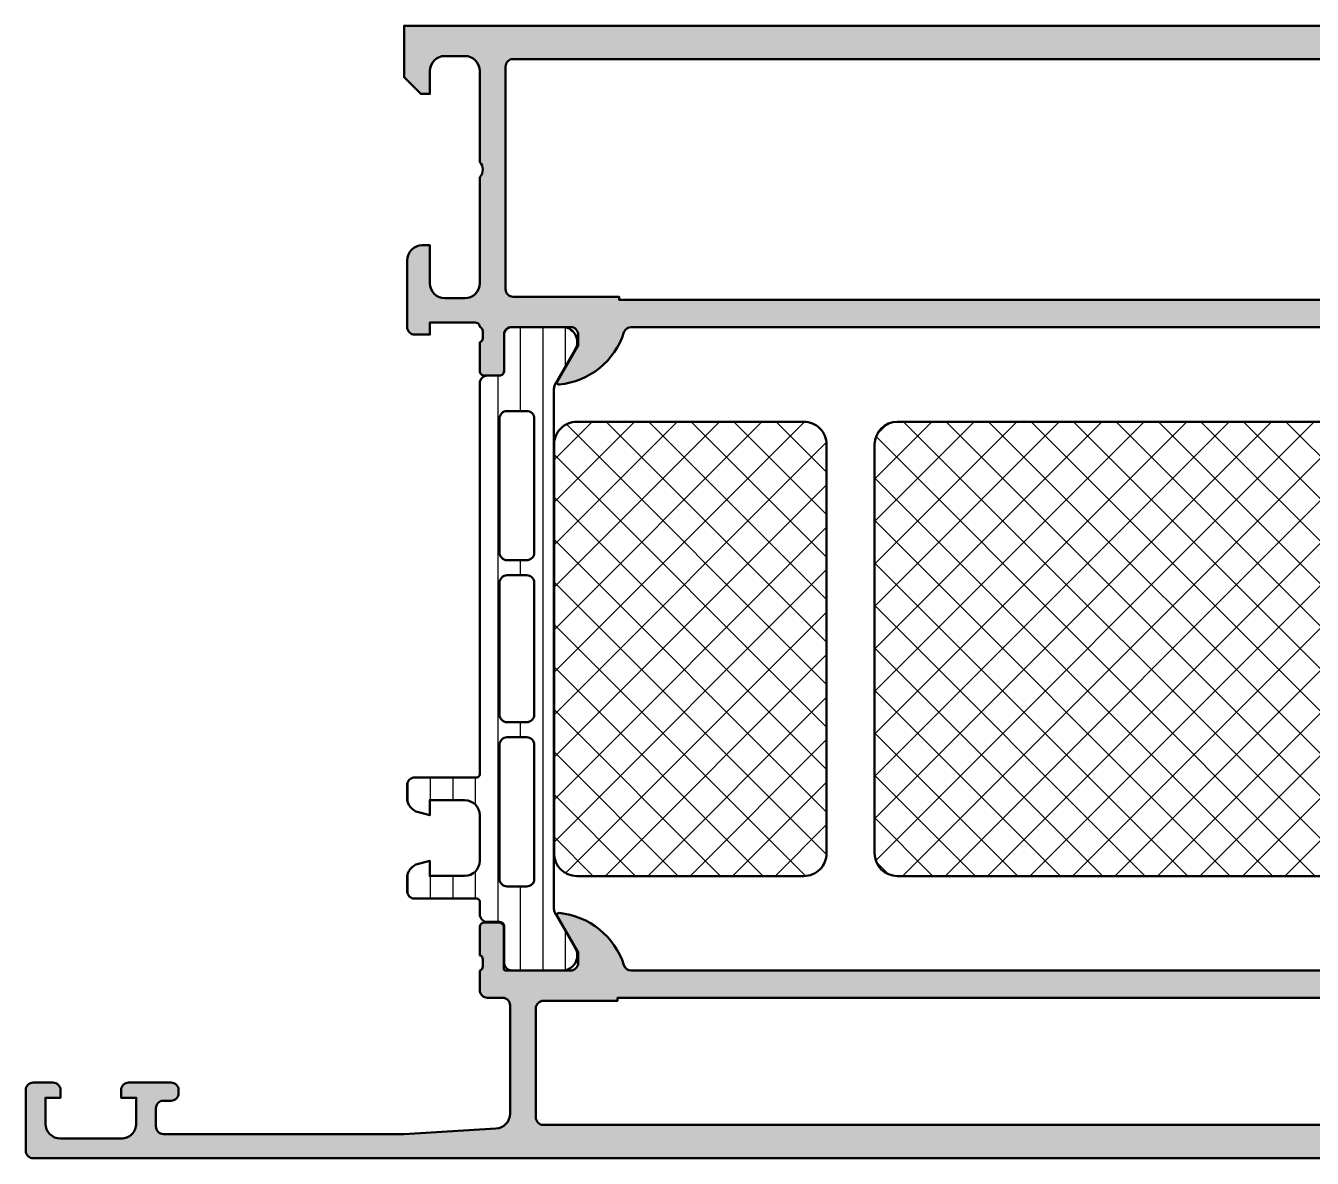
# Model space of a CAD drawing. Extents: x 0 to 170, y 0 to 75.
# Drawn here: x 0 to 85, y 0 to 74.8 of the extents above; entities that cross this region are included whole.
import ezdxf

# ---------------------------------------------------------------- set-up
doc = ezdxf.new("R2010")
doc.units = 0
for name, color, linetype, lineweight in [('0S-Alu contour', 7, 'Continuous', 50), ('0S-Alu hatch', 252, 'Continuous', 25), ('0S-Plastic contour', 254, 'Continuous', 50), ('0S-Plastic hatch', 253, 'Continuous', 25), ('0S-PT contour', 91, 'Continuous', 50), ('0S-PT hatch', 103, 'Continuous', 25)]:
    doc.layers.add(name, color=color, linetype=linetype, lineweight=lineweight)
pattern_1 = [(135, (0, 0), (-1.403165018917055, -1.403165018917055), []), (225, (0, 0), (1.403165018917055, -1.403165018917055), [])]

# ---------------------------------------------------------------- blocks, each defined once
blk = doc.blocks.new('357210__1C7333CF_AC91_47C9_84E4_1D27BE29D50A_')
at = {"layer": '0S-Alu hatch'}
h = blk.add_hatch(color=256, dxfattribs=at)
edge = h.paths.add_edge_path()
edge.add_line((144.9999999999999, 74.80001432053552), (25, 74.800006691141))
edge.add_line((25, 74.800006691141), (25, 71.4000127946566))
edge.add_line((25, 71.4000127946566), (26.0999755859375, 70.300006691141))
edge.add_line((26.0999755859375, 70.300006691141), (26.69998168945312, 70.300006691141))
edge.add_line((26.69998168945312, 70.300006691141), (26.69998168945312, 71.800006691141))
edge.add_ellipse((27.70000151260094, 71.79998686799318), major_axis=(-1.000019823344291, 0), ratio=1, start_angle=270.001135760192, end_angle=359.9988642393876, ccw=False)
edge.add_line((27.69998168945312, 72.80000669114101), (29, 72.800006691141))
edge.add_ellipse((28.99997299848461, 71.79997968962562), major_axis=(-1.000027001879908, 0), ratio=1, start_angle=180.001547031015, end_angle=269.99845296890055, ccw=False)
edge.add_line((29.99999999999999, 71.80000669113952), (30, 65.800006691141))
edge.add_ellipse((29.47487825965851, 65.300006691141), major_axis=(-0.7250881616598547, 0), ratio=1, start_angle=136.4038153765767, end_angle=223.5961846234234, ccw=False)
edge.add_line((30, 64.800006691141), (30, 57.80000669114099))
edge.add_ellipse((28.99997299848461, 57.80003369265638), major_axis=(-1.000027001879915, 0), ratio=1, start_angle=90.00154703109939, end_angle=179.9984529689852, ccw=False)
edge.add_line((29, 56.80000669114099), (27.69998168945312, 56.80000669114099))
edge.add_ellipse((27.70000151260095, 57.80002651428882), major_axis=(-1.000019823344305, 0), ratio=1, start_angle=0.0011357599706229848, end_angle=89.99886423980757, ccw=False)
edge.add_line((26.69998168945312, 57.80000669114487), (26.69998168945312, 60.30000669114099))
edge.add_line((26.69998168945312, 60.30000669114099), (26.19998168945312, 60.30000669114099))
edge.add_arc((26.20000151260095, 59.29998686799316), 1.000019823344305, 90.00113576019287, 179.9988642400294)
edge.add_line((25.19998168945312, 59.30000669113711), (25.19998168945312, 54.89999753586755))
edge.add_arc((25.69999750391119, 54.90001335032562), 0.5000158147081596, 180.0018121461791, 269.9981878539114)
edge.add_line((25.69998168945312, 54.39999753586755), (26.69998168945312, 54.39999753586755))
edge.add_line((26.69998168945312, 54.39999753586755), (26.70016479492187, 55.19972592942224))
edge.add_line((26.70016479492187, 55.19972592942224), (29.69481618328836, 55.19972592942224))
edge.add_ellipse((29.69481618328837, 54.89972592942222), major_axis=(-0.3000000000000256, 0), ratio=1, start_angle=199.6171625852894, end_angle=270.00000000000205, ccw=False)
edge.add_line((29.97740326173252, 55.00044605202152), (30.01459570206887, 54.896096466421))
edge.add_ellipse((29.91911604945444, 54.63187696837241), major_axis=(-0.2809418217574907, 0), ratio=1, start_angle=178.9669456977312, end_angle=250.1319230473528, ccw=False)
edge.add_line((30.20001220703124, 54.62681180588709), (30.20001220703125, 54.17322904221521))
edge.add_ellipse((29.92106110355156, 54.16761291852301), major_axis=(-0.2790076324724142, 0), ratio=1, start_angle=106.43499743846499, end_angle=181.1533803407863, ccw=False)
edge.add_line((30, 53.90000516526208), (30, 52.00002347580891))
edge.add_arc((30.29999999999998, 52.00002347580895), 0.2999999999999794, 180, 270.0000000000054)
edge.add_line((30.30000000000001, 51.70002347580896), (31.29997558593748, 51.70002347580896))
edge.add_arc((31.29997558593751, 52.00002347580895), 0.2999999999999865, 269.9999999999945, 360)
edge.add_line((31.5999755859375, 52.00002347580895), (31.5999755859375, 54.40000516526208))
edge.add_ellipse((32.09996704027811, 54.39999308144558), major_axis=(-0.4999914544866268, 0), ratio=1, start_angle=269.99902072282975, end_angle=359.9986152728429, ccw=False)
edge.add_line((32.0999755859375, 54.89998453585918), (35.99999237060547, 54.89998453585918))
edge.add_ellipse((36.00000844541098, 54.40000061085177), major_axis=(-0.4999839252658138, 0), ratio=1, start_angle=179.9990321746067, end_angle=270.00184209624774, ccw=False)
edge.add_line((36.49999237060547, 54.39999216525346), (36.49999237060558, 53.69998758761664))
edge.add_line((36.49999237060558, 53.69998758761664), (35.11174774169906, 51.29546946017551))
edge.add_arc((35.23559690514064, 51.23756220938466), 0.1367181954947231, 154.9409625368252, 275.586796198815)
edge.add_arc((34.76213917038901, 56.07774275182684), 4.999999999999987, 275.5867961988125, 342.2389692797491)
edge.add_ellipse((39.9990753006033, 54.40027467546433), major_axis=(-0.4990362045688761, 0), ratio=1, start_angle=269.9975239673697, end_angle=342.2389692797494, ccw=False)
edge.add_line((39.99909686641384, 54.89931087956723), (129.9999554820489, 54.90000516491867))
edge.add_ellipse((129.9999770910328, 54.39996992059016), major_axis=(-0.5000352447954163, 0), ratio=1, start_angle=197.7610307202488, end_angle=270.0024760326236, ccw=False)
edge.add_arc((135.2378646443081, 56.07774275182701), 5.000000000000147, 197.7610307202515, 264.413203801188)
edge.add_arc((134.7644069095565, 51.23756220938466), 0.1367181954947262, 264.4132038011847, 385.0590374631774)
edge.add_line((134.8882560729981, 51.29546946017552), (133.5000114440916, 53.69998758761664))
edge.add_line((133.5000114440916, 53.69998758761664), (133.5000114440917, 54.39999216525359))
edge.add_ellipse((133.9999953692862, 54.40000061085178), major_axis=(-0.4999839252658011, 0), ratio=1, start_angle=-90.00184209624939, end_angle=0.0009678253933884662, ccw=False)
edge.add_line((134.0000114440917, 54.89998453585917), (137.9000526728599, 54.89998453585918))
edge.add_ellipse((137.9000260014298, 54.39998612322661), major_axis=(-0.4999984133439388, 0), ratio=1, start_angle=180.003056330547, end_angle=269.9969436695523, ccw=False)
edge.add_line((138.4000244140624, 54.40001279465748), (138.4000244140624, 52.00003110520345))
edge.add_arc((138.7000244140624, 52.00003110520349), 0.2999999999999971, 180, 270.0000000000054)
edge.add_line((138.7000244140625, 51.70003110520348), (139.6999999999999, 51.70003110520349))
edge.add_arc((139.6999999999999, 52.00003110520349), 0.29999999999999, 269.9999999999891, 360)
edge.add_line((139.9999999999999, 52.00003110520349), (139.9999999999999, 53.90001279465664))
edge.add_ellipse((140.0789388964484, 54.16762054791758), major_axis=(-0.2790076324724315, 0), ratio=1, start_angle=-1.1533803407787104, end_angle=73.5650025615277, ccw=False)
edge.add_line((139.7999877929687, 54.17323667160975), (139.7999877929687, 54.6268194352816))
edge.add_ellipse((140.1296682150863, 54.59829223151108), major_axis=(-0.3309123480358894, 0), ratio=1, start_angle=295.84752744714314, end_angle=355.05452210428075, ccw=False)
edge.add_line((139.9853977864102, 54.8960992587825), (140.0225883679144, 55.00044904398034))
edge.add_ellipse((140.3051770991976, 54.89973355881684), major_axis=(-0.299999999999917, 0), ratio=1, start_angle=270.00000000001086, end_angle=340.3837776725648, ccw=False)
edge.add_line((140.3051770991976, 55.19973355881676), (143.299835205078, 55.19973355881678))
edge.add_line((143.299835205078, 55.19973355881678), (143.3000183105468, 54.40000516526209))
edge.add_line((143.3000183105468, 54.40000516526209), (144.3000183105468, 54.40000516526208))
edge.add_arc((144.3000024960887, 54.90002097972016), 0.5000158147081736, 270.0018121460882, 359.9981878538209)
edge.add_line((144.8000183105468, 54.9000051652613), (144.8000183105468, 59.30001432053552))
edge.add_arc((143.7999984873989, 59.29999449738768), 1.000019823344326, 0.0011357606123724, 89.99886423980591)
edge.add_line((143.8000183105468, 60.30001432053553), (143.3000183105468, 60.30001432053552))
edge.add_line((143.3000183105468, 60.30001432053552), (143.3000183105468, 57.80001432053554))
edge.add_ellipse((142.2999984873989, 57.80003414368339), major_axis=(-1.000019823344326, 0), ratio=1, start_angle=90.00113576019248, end_angle=179.9988642393878, ccw=False)
edge.add_line((142.3000183105468, 56.80001432053554), (140.9999999999999, 56.80001432053552))
edge.add_ellipse((141.0000270015153, 57.80004132205093), major_axis=(-1.000027001879936, 0), ratio=1, start_angle=0.0015470310149794386, end_angle=89.9984529688993, ccw=False)
edge.add_line((139.9999999999999, 57.80001432053702), (139.9999999999999, 64.80001432053552))
edge.add_ellipse((140.5251217403414, 65.30001432053552), major_axis=(-0.7250881616598392, 0), ratio=1, start_angle=-43.59618462342439, end_angle=43.596184623424506, ccw=False)
edge.add_line((139.9999999999999, 65.80001432053552), (139.9999999999999, 71.80001432053552))
edge.add_ellipse((141.0000270015153, 71.79998731902016), major_axis=(-1.00002700187988, 0), ratio=1, start_angle=270.0015470310974, end_angle=359.998452968985, ccw=False)
edge.add_line((140.9999999999999, 72.80001432053551), (142.3000183105468, 72.80001432053552))
edge.add_ellipse((142.2999984873989, 71.79999449738769), major_axis=(-1.000019823344312, 0), ratio=1, start_angle=180.0011357599706, end_angle=269.9988642398075, ccw=False)
edge.add_line((143.3000183105468, 71.8000143205316), (143.3000183105468, 70.30001432053552))
edge.add_line((143.3000183105468, 70.30001432053552), (143.9000244140624, 70.30001432053552))
edge.add_line((143.9000244140624, 70.30001432053552), (144.9999999999999, 71.40002042405116))
edge.add_line((144.9999999999999, 71.40002042405116), (144.9999999999999, 74.80001432053552))
edge = h.paths.add_edge_path()
edge.add_line((31.69998550415039, 57.39999753586676), (31.69998550415039, 72.10000974289935))
edge.add_ellipse((32.20000898742268, 72.09998625962652), major_axis=(-0.5000234838237294, 0), ratio=1, start_angle=270.00269085840006, end_angle=359.9973091415379, ccw=False)
edge.add_line((32.19998550415039, 72.6000097428988), (137.8000183105468, 72.60001737229334))
edge.add_ellipse((137.7999948272745, 72.09999388902105), major_axis=(-0.500023483823725, 0), ratio=1, start_angle=180.0026908584621, end_angle=269.9973091415999, ccw=False)
edge.add_line((138.3000183105468, 72.10001737229388), (138.3000183105468, 57.40000516526129))
edge.add_ellipse((137.8000024960887, 57.40002097972015), major_axis=(-0.5000158147081559, 0), ratio=1, start_angle=90.00181214608818, end_angle=179.9981878538209, ccw=False)
edge.add_line((137.8000183105468, 56.90000516526208), (130.8000183105468, 56.90000516526208))
edge.add_line((130.8000183105468, 56.90000516526208), (130.8000183105468, 56.70000821701989))
edge.add_line((130.8000183105468, 56.70000821701989), (39.19998550415039, 56.70000058762536))
edge.add_line((39.19998550415039, 56.70000058762536), (39.19998550415039, 56.89999753586755))
edge.add_line((39.19998550415039, 56.89999753586755), (32.19998550415039, 56.89999753586755))
edge.add_ellipse((32.20000131860846, 57.40001335032562), major_axis=(-0.5000158147081559, 0), ratio=1, start_angle=0.00181214617907699, end_angle=89.99818785391182, ccw=False)
at = {"layer": '0S-Alu contour', "color": 7}
for points in [[(144.9999999999999, 74.80001432053552), (25, 74.800006691141), (25, 71.4000127946566), (26.0999755859375, 70.300006691141), (26.69998168945312, 70.300006691141), (26.69998168945312, 71.800006691141)], [(143.3000183105468, 71.8000143205316), (143.3000183105468, 70.30001432053552), (143.9000244140624, 70.30001432053552), (144.9999999999999, 71.40002042405116), (144.9999999999999, 74.80001432053552)], [(27.69998168945312, 72.80000669114101), (29, 72.800006691141)], [(32.19998550415039, 72.6000097428988), (137.8000183105468, 72.60001737229334)], [(140.9999999999999, 72.80001432053551), (142.3000183105468, 72.80001432053552)], [(29.99999999999999, 71.80000669113952), (30, 65.800006691141)], [(31.69998550415039, 57.39999753586676), (31.69998550415039, 72.10000974289935)], [(138.3000183105468, 72.10001737229388), (138.3000183105468, 57.40000516526129)], [(139.9999999999999, 65.80001432053552), (139.9999999999999, 71.80001432053552)], [(30, 64.800006691141), (30, 57.80000669114099)], [(139.9999999999999, 57.80001432053702), (139.9999999999999, 64.80001432053552)], [(26.69998168945312, 57.80000669114487), (26.69998168945312, 60.30000669114099), (26.19998168945312, 60.30000669114099)], [(143.8000183105468, 60.30001432053553), (143.3000183105468, 60.30001432053552), (143.3000183105468, 57.80001432053554)], [(25.19998168945312, 59.30000669113711), (25.19998168945312, 54.89999753586755)], [(144.8000183105468, 54.9000051652613), (144.8000183105468, 59.30001432053552)], [(29, 56.80000669114099), (27.69998168945312, 56.80000669114099)], [(137.8000183105468, 56.90000516526208), (130.8000183105468, 56.90000516526208), (130.8000183105468, 56.70000821701989), (39.19998550415039, 56.70000058762536), (39.19998550415039, 56.89999753586755), (32.19998550415039, 56.89999753586755)], [(142.3000183105468, 56.80001432053554), (140.9999999999999, 56.80001432053552)], [(25.69998168945312, 54.39999753586755), (26.69998168945312, 54.39999753586755), (26.70016479492187, 55.19972592942224), (29.69481618328836, 55.19972592942224)], [(29.97740326173252, 55.00044605202152), (30.01459570206887, 54.896096466421)], [(30.20001220703124, 54.62681180588709), (30.20001220703125, 54.17322904221521)], [(32.0999755859375, 54.89998453585918), (35.99999237060547, 54.89998453585918)], [(39.99909686641384, 54.89931087956723), (129.9999554820489, 54.90000516491867)], [(134.0000114440917, 54.89998453585917), (137.9000526728599, 54.89998453585918)], [(139.7999877929687, 54.17323667160975), (139.7999877929687, 54.6268194352816)], [(139.9853977864102, 54.8960992587825), (140.0225883679144, 55.00044904398034)], [(140.3051770991976, 55.19973355881676), (143.299835205078, 55.19973355881678), (143.3000183105468, 54.40000516526209), (144.3000183105468, 54.40000516526208)], [(30, 53.90000516526208), (30, 52.00002347580891)], [(31.5999755859375, 52.00002347580895), (31.5999755859375, 54.40000516526208)], [(36.49999237060547, 54.39999216525346), (36.49999237060558, 53.69998758761664), (35.11174774169906, 51.29546946017551)], [(134.8882560729981, 51.29546946017552), (133.5000114440916, 53.69998758761664), (133.5000114440917, 54.39999216525359)], [(138.4000244140624, 54.40001279465748), (138.4000244140624, 52.00003110520345)], [(139.9999999999999, 52.00003110520349), (139.9999999999999, 53.90001279465664)], [(30.30000000000001, 51.70002347580896), (31.29997558593748, 51.70002347580896)], [(138.7000244140625, 51.70003110520348), (139.6999999999999, 51.70003110520349)]]:
    blk.add_lwpolyline(points, dxfattribs=at)
at = {"layer": '0S-Alu contour', "color": 7, "extrusion": (0, 0, -1)}
for centre, radius, start, end in [((-27.70000151260094, 71.79998686799318), 1.000019823344291, 0.0011357606123724, 89.99886423980794), ((-28.99997299848461, 71.79997968962562), 1.000027001879908, 90.00154703109945, 179.998452968985), ((-32.20000898742268, 72.09998625962652), 0.5000234838237294, 0.002690858462049, 89.99730914159993), ((-137.7999948272745, 72.09999388902105), 0.500023483823725, 90.00269085840009, 179.9973091415379), ((-141.0000270015153, 71.79998731902016), 1.00002700187988, 0.0015470310149659, 89.99845296890263), ((-142.2999984873989, 71.79999449738769), 1.000019823344312, 90.00113576019247, 179.9988642400294), ((-29.47487825965851, 65.300006691141), 0.7250881616598548, 136.4038153765766, 223.5961846234233), ((-140.5251217403414, 65.30001432053552), 0.7250881616598392, 316.4038153765755, 43.59618462342448), ((-27.70000151260095, 57.80002651428882), 1.000019823344305, 270.0011357601924, 359.9988642400294), ((-28.99997299848461, 57.80003369265638), 1.000027001879915, 180.0015470310149, 269.9984529689006), ((-32.20000131860846, 57.40001335032562), 0.5000158147081559, 270.0018121460882, 359.9981878538209), ((-137.8000024960887, 57.40002097972015), 0.5000158147081559, 180.0018121461791, 269.9981878539118), ((-141.0000270015153, 57.80004132205093), 1.000027001879936, 270.0015470311007, 359.998452968985), ((-142.2999984873989, 57.80003414368339), 1.000019823344326, 180.0011357606123, 269.9988642398075), ((-29.69481618328837, 54.89972592942222), 0.3000000000000256, 89.99999999999797, 160.3828374147106), ((-29.91911604945444, 54.63187696837241), 0.2809418217574907, 109.8680769526472, 181.0330543022689), ((-32.09996704027811, 54.39999308144558), 0.4999914544866268, 0.0013847271570587, 90.00097927717022), ((-36.00000844541098, 54.40000061085177), 0.4999839252658138, 89.99815790375224, 180.0009678253933), ((-39.9990753006033, 54.40027467546433), 0.4990362045688761, 17.76103072025057, 90.00247603263028), ((-129.9999770910328, 54.39996992059016), 0.5000352447954163, 89.99752396737644, 162.2389692797512), ((-133.9999953692862, 54.40000061085178), 0.4999839252658011, 359.9990321746066, 90.00184209624938), ((-137.9000260014298, 54.39998612322661), 0.4999984133439389, 90.0030563304477, 179.996943669453), ((-140.1296682150863, 54.59829223151108), 0.3309123480358894, 4.945477895719269, 64.15247255285688), ((-140.3051770991976, 54.89973355881684), 0.299999999999917, 19.61622232743521, 89.99999999998914), ((-29.92106110355156, 54.16761291852301), 0.2790076324724142, 178.8466196592137, 253.565002561535), ((-140.0789388964484, 54.16762054791758), 0.2790076324724315, 286.4349974384723, 1.153380340778698)]:
    blk.add_arc(centre, radius, start, end, dxfattribs=at)
at = {"layer": '0S-Alu contour', "color": 7}
for centre, radius, start, end in [((26.20000151260095, 59.29998686799316), 1.000019823344305, 90.00113576019287, 179.9988642400294), ((143.7999984873989, 59.29999449738768), 1.000019823344326, 0.0011357606123724, 89.99886423980591), ((25.69999750391119, 54.90001335032562), 0.5000158147081596, 180.0018121461791, 269.9981878539114), ((34.76213917038901, 56.07774275182684), 4.999999999999987, 275.5867961988125, 342.2389692797491), ((135.2378646443081, 56.07774275182701), 5.000000000000147, 197.7610307202515, 264.413203801188), ((144.3000024960887, 54.90002097972016), 0.5000158147081736, 270.0018121460882, 359.9981878538209), ((30.29999999999998, 52.00002347580895), 0.2999999999999794, 180, 270.0000000000054), ((31.29997558593751, 52.00002347580895), 0.2999999999999865, 269.9999999999945, 0), ((138.7000244140624, 52.00003110520349), 0.2999999999999971, 180, 270.0000000000054), ((139.6999999999999, 52.00003110520349), 0.29999999999999, 269.9999999999891, 0), ((35.23559690514064, 51.23756220938466), 0.1367181954947231, 154.9409625368252, 275.586796198815), ((134.7644069095565, 51.23756220938466), 0.1367181954947262, 264.4132038011847, 25.05903746317746)]:
    blk.add_arc(centre, radius, start, end, dxfattribs=at)
blk = doc.blocks.new('357220__91D1FDAA_0B9F_4E9A_BE07_3F1057CF7C45_')
at = {"layer": '0S-Alu hatch'}
h = blk.add_hatch(color=256, dxfattribs=at)
edge = h.paths.add_edge_path()
edge.add_arc((30.50000000000001, 11.10000211350433), 0.4999999999999965, 180, 269.9999999999988)
edge.add_line((30.49999999999999, 10.60000211350433), (31.5, 10.60000211350433))
edge.add_ellipse((31.5, 10.10000211350433), major_axis=(-0.4999999999999965, 0), ratio=1, start_angle=180, end_angle=269.9999999999996, ccw=False)
edge.add_line((32, 10.10000211350433), (31.99999999999999, 2.954663838224236))
edge.add_ellipse((31.00000000000001, 2.954663838224257), major_axis=(-0.9999999999999822, 0), ratio=1, start_angle=93.36638469065417, end_angle=180, ccw=False)
edge.add_line((31.05872069826449, 1.956389387186218), (25.00000000000001, 1.600002113504388))
edge.add_line((25.00000000000001, 1.600002113504388), (9.100006103515623, 1.600002113504388))
edge.add_ellipse((9.100002464158989, 2.099998474147748), major_axis=(-0.4999963606566055, 0), ratio=1, start_angle=-0.000417042864683026, end_angle=90.0004170425861, ccw=False)
edge.add_line((8.600006103515629, 2.100002113506813), (8.600006103515627, 3.300006691141048))
edge.add_ellipse((9.100008844383295, 3.300003950273495), major_axis=(-0.5000027408751803, 0), ratio=1, start_angle=270.00031407857784, end_angle=359.99968592151924, ccw=False)
edge.add_line((9.100006103515623, 3.800006691141163), (9.600006103515621, 3.800006691141162))
edge.add_arc((9.600024088759147, 4.299988705897639), 0.4999820150799577, 269.9979389687695, 360.0020610313332)
edge.add_line((10.10000610351562, 4.300006691142061), (10.10000610351562, 4.500003639383235))
edge.add_arc((9.600014835948452, 4.500012371816063), 0.4999912676434319, 359.9989993193744, 450.0010006805675)
edge.add_line((9.600006103515632, 5.000003639383238), (6.80000305175781, 5.000003639383236))
edge.add_arc((6.800017907888049, 4.499988783253), 0.5000148563509343, 90.00170233654443, 179.9982976635549)
edge.add_line((6.300003051757813, 4.500003639382372), (6.300003051757812, 4.000003639383237))
edge.add_line((6.300003051757812, 4.000003639383237), (7.300003051757812, 4.000003639383237))
edge.add_line((7.300003051757812, 4.000003639383237), (7.30000305175781, 2.300006691141049))
edge.add_ellipse((6.300016811640129, 2.299992931352331), major_axis=(-0.9999862402123483, 0), ratio=1, start_angle=90.00008588221198, end_angle=180.0007883886573, ccw=False)
edge.add_line((6.300018310546873, 1.300006691141106), (2.300003051757812, 1.300006691141106))
edge.add_ellipse((2.300009098329597, 2.300012737712891), major_axis=(-1.000006046590065, 0), ratio=1, start_angle=0.0003464417364966721, end_angle=89.9996535590509, ccw=False)
edge.add_line((1.300003051757812, 2.300006691127361), (1.300003051757812, 4.000003639383237))
edge.add_line((1.300003051757812, 4.000003639383237), (2.300003051757812, 4.000003639383237))
edge.add_line((2.300003051757812, 4.000003639383237), (2.300003051757812, 4.500003639383237))
edge.add_arc((1.800011784190628, 4.500012371816053), 0.4999912676434412, 359.9989993193744, 450.0010006805672)
edge.add_line((1.800003051757811, 5.000003639383237), (0.5000000000000009, 5.000003639383237))
edge.add_arc((0.4999963606433608, 4.500007278739877), 0.499996360656605, 89.99958295741322, 180.0004170428646)
edge.add_line((8e-16, 4.500003639380812), (0, 0.5000036393832943))
edge.add_arc((0.4999963606433596, 0.5000000000266539), 0.4999963606566047, 179.9995829571354, 270.0004170425868)
edge.add_line((0.5, 3.6393832943e-06), (169.4999610351561, 1.12687778255e-05))
edge.add_arc((169.4999646745129, 0.500007629421148), 0.4999963606565675, 269.9995829574008, 360.0004170428646)
edge.add_line((169.9999610351562, 0.5000112687802126), (169.9999610351562, 4.500011268777788))
edge.add_arc((169.4999646745129, 4.500014908134468), 0.4999963606565535, 359.9995829571354, 450.0004170425926)
edge.add_line((169.4999610351562, 5.000011268777776), (168.1999427246094, 5.000011268777768))
edge.add_arc((168.199949251815, 4.50002000032747), 0.4999912684929032, 90.00074797573578, 180.0010005793681)
edge.add_line((167.6999579833984, 4.500011268777751), (167.6999579833984, 4.000011268777768))
edge.add_line((167.6999579833984, 4.000011268777768), (168.6999579833984, 4.000011268777769))
edge.add_line((168.6999579833984, 4.000011268777769), (168.6999579833984, 2.300014320535525))
edge.add_ellipse((167.6999519368265, 2.300020367107494), major_axis=(-1.000006046590135, 0), ratio=1, start_angle=90.00034644094978, end_angle=179.9996535603676, ccw=False)
edge.add_line((167.6999579833983, 1.30001432053564), (163.6999427246093, 1.300014320535638))
edge.add_ellipse((163.6999442235161, 2.300000560746934), major_axis=(-0.9999862402124199, 0), ratio=1, start_angle=-0.0007883886572130905, end_angle=89.99991411778569, ccw=False)
edge.add_line((162.6999579833984, 2.300014320535457), (162.6999579833983, 4.000011268777768))
edge.add_line((162.6999579833983, 4.000011268777768), (163.6999579833983, 4.000011268777768))
edge.add_line((163.6999579833983, 4.000011268777768), (163.6999579833983, 4.500011268777768))
edge.add_arc((163.1999431272681, 4.499996412647561), 0.5000148563509051, 0.0017023368733013, 89.99829766345927)
edge.add_line((163.1999579833984, 5.000011268777768), (160.3999396728515, 5.000011268777768))
edge.add_arc((160.3999462000572, 4.500020000327443), 0.4999912684929299, 90.00074797574553, 180.0010005793681)
edge.add_line((159.8999549316405, 4.500011268777725), (159.8999549316405, 4.300014320535703))
edge.add_arc((160.399936946397, 4.299996335292245), 0.4999820150800208, 179.9979389688437, 270.0020610312262)
edge.add_line((160.3999549316405, 3.800014320535705), (160.8999549316406, 3.800014320535694))
edge.add_ellipse((160.8999521907729, 3.300011579668111), major_axis=(-0.5000027408750959, 0), ratio=1, start_angle=180.0003140784808, end_angle=269.9996859214254, ccw=False)
edge.add_line((161.3999549316405, 3.300014320534931), (161.3999549316406, 2.100009742898865))
edge.add_ellipse((160.8999585709971, 2.100006103542364), major_axis=(-0.4999963606566956, 0), ratio=1, start_angle=89.99958295740731, end_angle=180.0004170428646, ccw=False)
edge.add_line((160.8999549316405, 1.600009742898913), (145.0000610351562, 1.600009742898919))
edge.add_line((145.0000610351562, 1.600009742898919), (138.941240410428, 1.956396564404204))
edge.add_ellipse((138.9999610351562, 2.9546710197677), major_axis=(-0.9999999999998731, 0), ratio=1, start_angle=0, end_angle=86.63361952995109, ccw=False)
edge.add_line((137.9999610351563, 2.954671019767704), (137.9999610351561, 10.10000974289887))
edge.add_ellipse((138.4999610351561, 10.10000974289884), major_axis=(-0.5, 0), ratio=1, start_angle=269.99999999999676, end_angle=360, ccw=False)
edge.add_line((138.4999610351562, 10.60000974289884), (139.5, 10.60000974289886))
edge.add_arc((139.4999999999999, 11.10000974289885), 0.4999999999999929, 270.0000000000033, 360)
edge.add_line((139.9999999999999, 11.10000974289885), (140, 12.4000036393832))
edge.add_ellipse((140.0788364465431, 12.66752423137641), major_axis=(-0.2788950563275394, 0), ratio=1, start_angle=-1.1645893740957263, end_angle=73.58012358050053, ccw=False)
edge.add_line((139.799999, 12.67319263937477), (139.799999, 13.12678663937472))
edge.add_ellipse((140.0788670956432, 13.13244729885175), major_axis=(-0.2789255417371429, 0), ratio=1, start_angle=-73.57540544464308, end_angle=1.1628700728812191, ccw=False)
edge.add_line((140, 13.39999063937468), (140, 15.28000163938322))
edge.add_arc((139.7, 15.2800016393832), 0.3000000000000114, 0, 90.00000000000543)
edge.add_line((139.7, 15.58000163938321), (138.7200256809572, 15.58000163938323))
edge.add_arc((138.7200256809572, 15.28000163938322), 0.3000000000000114, 90, 180)
edge.add_line((138.4200256809572, 15.28000163938322), (138.4200256809572, 12.52000363938321))
edge.add_ellipse((138.3000256809573, 12.5200036393832), major_axis=(-0.1199999999998908, 0), ratio=1, start_angle=90.00000000001359, end_angle=180, ccw=False)
edge.add_line((138.3000256809573, 12.40000363938331), (134, 12.40000363938329))
edge.add_ellipse((134, 12.90000363938329), major_axis=(-0.5, 0), ratio=1, start_angle=0, end_angle=90, ccw=False)
edge.add_line((133.5, 12.9000036393833), (133.5, 13.60000363938334))
edge.add_line((133.5, 13.60000363938334), (134.8814954576224, 15.99282396241085))
edge.add_arc((134.7618802153517, 16.06188385473499), 0.1381197846482973, 330.0000000000062, 455.6225775507835)
edge.add_arc((135.2382232411738, 11.22339477753649), 4.999999999998982, 95.62257755079445, 162.2515836439311)
edge.add_ellipse((130, 12.90000363938429), major_axis=(-0.5000000000009936, 0), ratio=1, start_angle=89.99999999999352, end_angle=162.2515836439184, ccw=False)
edge.add_line((130, 12.4000036393833), (40, 12.4000036393833))
edge.add_ellipse((39.99999999999995, 12.90000363938338), major_axis=(-0.5000000000000764, 0), ratio=1, start_angle=17.748416356075495, end_angle=90.00000000000648, ccw=False)
edge.add_arc((34.76177675882617, 11.22339477753558), 4.999999999999896, 17.74841635606954, 84.37742244920601)
edge.add_arc((35.2381197846483, 16.06188385473499), 0.1381197846482989, 84.37742244920443, 209.9999999999957)
edge.add_line((35.11850454237763, 15.99282396241085), (36.50000000000001, 13.60000363938329))
edge.add_line((36.50000000000001, 13.60000363938329), (36.5, 12.90000363938329))
edge.add_ellipse((36, 12.9000036393833), major_axis=(-0.5000000000000071, 0), ratio=1, start_angle=90.0000000000008, end_angle=180, ccw=False)
edge.add_line((36, 12.40000363938329), (31.69997431904282, 12.40000363938329))
edge.add_ellipse((31.69997431904281, 12.52000363938331), major_axis=(-0.1200000000000205, 0), ratio=1, start_angle=0, end_angle=90.00000000000341, ccw=False)
edge.add_line((31.57997431904279, 12.52000363938332), (31.57997431904279, 15.28000163938331))
edge.add_arc((31.27997431904279, 15.28000163938331), 0.3000000000000043, 0, 89.99999999999935)
edge.add_line((31.27997431904279, 15.58000163938332), (30.30000000000001, 15.58000163938332))
edge.add_arc((30.30000000000001, 15.28000163938331), 0.300000000000006, 90, 180)
edge.add_line((30, 15.28000163938331), (30, 13.39999063937481))
edge.add_ellipse((29.92113290435682, 13.13244729885186), major_axis=(-0.2789255417371583, 0), ratio=1, start_angle=178.8371299271133, end_angle=253.5754054446441, ccw=False)
edge.add_line((30.200001, 13.1267866393748), (30.20000100000001, 12.6731926393748))
edge.add_ellipse((29.92116355345696, 12.66752423137642), major_axis=(-0.2788950563274308, 0), ratio=1, start_angle=106.41987641949319, end_angle=181.1645893740982, ccw=False)
edge.add_line((30.00000000000001, 12.40000363938331), (30.00000000000001, 11.10000211350433))
edge = h.paths.add_edge_path()
edge.add_line((34.20003128051758, 10.39999753586772), (39.10003280639648, 10.39999753586772))
edge.add_line((39.10003280639648, 10.39999753586772), (39.10003280639648, 10.5999944841098))
edge.add_line((39.10003280639648, 10.5999944841098), (130.9000244140624, 10.60000211350433))
edge.add_line((130.9000244140624, 10.60000211350433), (130.9000244140624, 10.40000516526214))
edge.add_line((130.9000244140624, 10.40000516526214), (135.8000183105468, 10.40000516526226))
edge.add_ellipse((135.8000183105468, 9.900005165262257), major_axis=(-0.5, 0), ratio=1, start_angle=180, end_angle=270, ccw=False)
edge.add_line((136.3000183105468, 9.900005165262257), (136.3000183105468, 2.700008217019956))
edge.add_ellipse((135.8000183105468, 2.700008217019956), major_axis=(-0.5, 0), ratio=1, start_angle=90, end_angle=180, ccw=False)
edge.add_line((135.8000183105468, 2.200008217019956), (34.20003128051758, 2.200000587625424))
edge.add_ellipse((34.20003128051764, 2.700000587625481), major_axis=(-0.500000000000057, 0), ratio=1, start_angle=0, end_angle=89.99999999999352, ccw=False)
edge.add_line((33.70003128051758, 2.700000587625481), (33.70003128051758, 9.899997535867612))
edge.add_ellipse((34.20003128051764, 9.89999753586767), major_axis=(-0.500000000000057, 0), ratio=1, start_angle=270.0000000000065, end_angle=360, ccw=False)
at = {"layer": '0S-Alu contour', "color": 7}
for points in [[(31.27997431904279, 15.58000163938332), (30.30000000000001, 15.58000163938332)], [(35.11850454237763, 15.99282396241085), (36.50000000000001, 13.60000363938329), (36.5, 12.90000363938329)], [(133.5, 12.9000036393833), (133.5, 13.60000363938334), (134.8814954576224, 15.99282396241085)], [(139.7, 15.58000163938321), (138.7200256809572, 15.58000163938323)], [(30, 15.28000163938331), (30, 13.39999063937481)], [(31.57997431904279, 12.52000363938332), (31.57997431904279, 15.28000163938331)], [(138.4200256809572, 15.28000163938322), (138.4200256809572, 12.52000363938321)], [(140, 13.39999063937468), (140, 15.28000163938322)], [(30.200001, 13.1267866393748), (30.20000100000001, 12.6731926393748)], [(139.799999, 12.67319263937477), (139.799999, 13.12678663937472)], [(30.00000000000001, 12.40000363938331), (30.00000000000001, 11.10000211350433)], [(36, 12.40000363938329), (31.69997431904282, 12.40000363938329)], [(130, 12.4000036393833), (40, 12.4000036393833)], [(138.3000256809573, 12.40000363938331), (134, 12.40000363938329)], [(139.9999999999999, 11.10000974289885), (140, 12.4000036393832)], [(30.49999999999999, 10.60000211350433), (31.5, 10.60000211350433)], [(34.20003128051758, 10.39999753586772), (39.10003280639648, 10.39999753586772), (39.10003280639648, 10.5999944841098), (130.9000244140624, 10.60000211350433), (130.9000244140624, 10.40000516526214), (135.8000183105468, 10.40000516526226)], [(138.4999610351562, 10.60000974289884), (139.5, 10.60000974289886)], [(32, 10.10000211350433), (31.99999999999999, 2.954663838224236)], [(33.70003128051758, 2.700000587625481), (33.70003128051758, 9.899997535867612)], [(136.3000183105468, 9.900005165262257), (136.3000183105468, 2.700008217019956)], [(137.9999610351563, 2.954671019767704), (137.9999610351561, 10.10000974289887)], [(8e-16, 4.500003639380812), (0, 0.5000036393832943)], [(1.800003051757811, 5.000003639383237), (0.5000000000000009, 5.000003639383237)], [(1.300003051757812, 2.300006691127361), (1.300003051757812, 4.000003639383237), (2.300003051757812, 4.000003639383237), (2.300003051757812, 4.500003639383237)], [(6.300003051757813, 4.500003639382372), (6.300003051757812, 4.000003639383237), (7.300003051757812, 4.000003639383237), (7.30000305175781, 2.300006691141049)], [(9.600006103515632, 5.000003639383238), (6.80000305175781, 5.000003639383236)], [(10.10000610351562, 4.300006691142061), (10.10000610351562, 4.500003639383235)], [(159.8999549316405, 4.500011268777725), (159.8999549316405, 4.300014320535703)], [(163.1999579833984, 5.000011268777768), (160.3999396728515, 5.000011268777768)], [(162.6999579833984, 2.300014320535457), (162.6999579833983, 4.000011268777768), (163.6999579833983, 4.000011268777768), (163.6999579833983, 4.500011268777768)], [(167.6999579833984, 4.500011268777751), (167.6999579833984, 4.000011268777768), (168.6999579833984, 4.000011268777769), (168.6999579833984, 2.300014320535525)], [(169.4999610351562, 5.000011268777776), (168.1999427246094, 5.000011268777768)], [(169.9999610351562, 0.5000112687802126), (169.9999610351562, 4.500011268777788)], [(9.100006103515623, 3.800006691141163), (9.600006103515621, 3.800006691141162)], [(160.3999549316405, 3.800014320535705), (160.8999549316406, 3.800014320535694)], [(8.600006103515629, 2.100002113506813), (8.600006103515627, 3.300006691141048)], [(161.3999549316405, 3.300014320534931), (161.3999549316406, 2.100009742898865)], [(31.05872069826449, 1.956389387186218), (25.00000000000001, 1.600002113504388), (9.100006103515623, 1.600002113504388)], [(135.8000183105468, 2.200008217019956), (34.20003128051758, 2.200000587625424)], [(160.8999549316405, 1.600009742898913), (145.0000610351562, 1.600009742898919), (138.941240410428, 1.956396564404204)], [(6.300018310546873, 1.300006691141106), (2.300003051757812, 1.300006691141106)], [(167.6999579833983, 1.30001432053564), (163.6999427246093, 1.300014320535638)], [(0.5, 3.6393832943e-06), (169.4999610351561, 1.12687778255e-05)]]:
    blk.add_lwpolyline(points, dxfattribs=at)
for centre, radius, start, end in [((35.2381197846483, 16.06188385473499), 0.1381197846482989, 84.37742244920443, 209.9999999999957), ((34.76177675882617, 11.22339477753558), 4.999999999999896, 17.74841635606954, 84.37742244920601), ((135.2382232411738, 11.22339477753649), 4.999999999998982, 95.62257755079445, 162.2515836439311), ((134.7618802153517, 16.06188385473499), 0.1381197846482973, 330.0000000000062, 95.62257755078355), ((30.30000000000001, 15.28000163938331), 0.300000000000006, 90, 180), ((31.27997431904279, 15.28000163938331), 0.3000000000000043, 0, 89.99999999999935), ((138.7200256809572, 15.28000163938322), 0.3000000000000114, 90, 180), ((139.7, 15.2800016393832), 0.3000000000000114, 0, 90.00000000000543), ((30.50000000000001, 11.10000211350433), 0.4999999999999965, 180, 269.9999999999988), ((139.4999999999999, 11.10000974289885), 0.4999999999999929, 270.0000000000033, 0), ((0.4999963606433608, 4.500007278739877), 0.499996360656605, 89.99958295741322, 180.0004170428646), ((1.800011784190628, 4.500012371816053), 0.4999912676434412, 359.9989993193744, 90.00100068056722), ((6.800017907888049, 4.499988783253), 0.5000148563509343, 90.00170233654443, 179.9982976635549), ((9.600014835948452, 4.500012371816063), 0.4999912676434319, 359.9989993193744, 90.00100068056751), ((9.600024088759147, 4.299988705897639), 0.4999820150799577, 269.9979389687695, 0.0020610313331161), ((160.3999462000572, 4.500020000327443), 0.4999912684929299, 90.00074797574553, 180.0010005793681), ((160.399936946397, 4.299996335292245), 0.4999820150800208, 179.9979389688437, 270.0020610312262), ((163.1999431272681, 4.499996412647561), 0.5000148563509051, 0.0017023368733013, 89.99829766345927), ((168.199949251815, 4.50002000032747), 0.4999912684929032, 90.00074797573578, 180.0010005793681), ((169.4999646745129, 4.500014908134468), 0.4999963606565535, 359.9995829571354, 90.00041704259269), ((0.4999963606433596, 0.5000000000266539), 0.4999963606566047, 179.9995829571354, 270.0004170425868), ((169.4999646745129, 0.500007629421148), 0.4999963606565675, 269.9995829574008, 0.0004170428646345)]:
    blk.add_arc(centre, radius, start, end, dxfattribs=at)
at = {"layer": '0S-Alu contour', "color": 7, "extrusion": (0, 0, -1)}
for centre, radius, start, end in [((-29.92113290435682, 13.13244729885186), 0.2789255417371583, 106.4245945553559, 181.1628700728868), ((-36, 12.9000036393833), 0.5000000000000071, 180, 269.9999999999992), ((-134, 12.90000363938329), 0.5, 270, 0), ((-140.0788670956432, 13.13244729885175), 0.2789255417371429, 358.8371299271188, 73.57540544464312), ((-29.92116355345696, 12.66752423137642), 0.2788950563274308, 178.8354106259018, 253.5801235805068), ((-31.69997431904281, 12.52000363938331), 0.1200000000000205, 269.9999999999966, 0), ((-39.99999999999995, 12.90000363938338), 0.5000000000000764, 269.9999999999935, 342.2515836439245), ((-130, 12.90000363938429), 0.5000000000009936, 197.7484163560817, 270.0000000000065), ((-138.3000256809573, 12.5200036393832), 0.1199999999998909, 180, 269.9999999999864), ((-140.0788364465431, 12.66752423137641), 0.2788950563275394, 286.4198764194995, 1.164589374095672), ((-31.5, 10.10000211350433), 0.4999999999999965, 90.0000000000004, 180), ((-34.20003128051764, 9.89999753586767), 0.500000000000057, 0, 89.99999999999349), ((-135.8000183105468, 9.900005165262257), 0.5, 90, 180), ((-138.4999610351561, 10.10000974289884), 0.5, 0, 90.00000000000325), ((-9.100008844383295, 3.300003950273495), 0.5000027408751803, 0.0003140784807261, 89.99968592142216), ((-160.8999521907729, 3.300011579668111), 0.5000027408750959, 90.0003140785746, 179.9996859215192), ((-31.00000000000001, 2.954663838224257), 0.9999999999999822, 180, 266.6336153093458), ((-34.20003128051764, 2.700000587625481), 0.500000000000057, 270.0000000000065, 0), ((-135.8000183105468, 2.700008217019956), 0.5, 180, 270), ((-138.9999610351562, 2.9546710197677), 0.9999999999998731, 273.3663804700489, 0), ((-2.300009098329597, 2.300012737712891), 1.000006046590065, 270.0003464409491, 359.9996535582635), ((-6.300016811640129, 2.299992931352331), 0.9999862402123483, 179.9992116113427, 269.999914117788), ((-9.100002464158989, 2.099998474147748), 0.4999963606566055, 269.9995829574139, 0.0004170428646345), ((-160.8999585709971, 2.100006103542364), 0.4999963606566956, 179.9995829571354, 270.0004170425927), ((-163.6999442235161, 2.300000560746934), 0.9999862402124199, 270.0000858822143, 0.0007883886572085), ((-167.6999519368265, 2.300020367107494), 1.000006046590135, 180.0003464396325, 269.9996535590502)]:
    blk.add_arc(centre, radius, start, end, dxfattribs=at)
blk = doc.blocks.new('374980__27BB09E4_3174_4119_8171_5B41703F7A1D_')
at = {"layer": '0S-PT hatch'}
h = blk.add_hatch(dxfattribs=at)
h.set_pattern_fill('ANSI37', color=256, scale=0.625, angle=90, style=0)
h.set_pattern_definition(pattern_1)
edge = h.paths.add_edge_path()
edge.add_line((133.0838653276465, 48.64120287861137), (57.58386532764649, 48.64120287861139))
edge.add_arc((57.58386532764649, 47.14120287861138), 1.5, 90, 180)
edge.add_line((56.08386532764649, 47.14120287861138), (56.08386532764649, 20.14120287861139))
edge.add_arc((57.58386532764649, 20.14120287861139), 1.5, 180, 270)
edge.add_line((57.58386532764649, 18.64120287861139), (133.0838653276465, 18.64120287861137))
edge.add_line((133.0838653276465, 18.64120287861137), (135.0838653276465, 21.64120287861138))
edge.add_line((135.0838653276465, 21.64120287861138), (135.0838653276465, 45.64120287861137))
edge.add_line((135.0838653276465, 45.64120287861137), (133.0838653276465, 48.64120287861137))
at = {"layer": '0S-PT contour', "color": 7}
for points in [[(133.0838653276465, 48.64120287861137), (57.58386532764649, 48.64120287861139)], [(57.58386532764649, 18.64120287861139), (133.0838653276465, 18.64120287861137), (135.0838653276465, 21.64120287861138), (135.0838653276465, 45.64120287861137), (133.0838653276465, 48.64120287861137)], [(56.08386532764649, 47.14120287861138), (56.08386532764649, 20.14120287861139)]]:
    blk.add_lwpolyline(points, dxfattribs=at)
for centre, start, end in [((57.58386532764649, 47.14120287861138), 90, 180), ((57.58386532764649, 20.14120287861139), 180, 270)]:
    blk.add_arc(centre, 1.5, start, end, dxfattribs=at)
blk = doc.blocks.new('374980__9352547B_BE07_45DC_9023_588C8925298E_')
at = {"layer": '0S-PT hatch'}
h = blk.add_hatch(dxfattribs=at)
h.set_pattern_fill('ANSI37', color=256, scale=0.625, angle=90, style=0)
h.set_pattern_definition(pattern_1)
edge = h.paths.add_edge_path()
edge.add_line((36.40689131580109, 48.6412028786115), (51.40689131580109, 48.64120287861149))
edge.add_ellipse((51.40689131580113, 47.14120287861152), major_axis=(-1.499999999999971, 0), ratio=1, start_angle=180, end_angle=270.00000000000136, ccw=False)
edge.add_line((52.90689131580109, 47.14120287861152), (52.90689131580109, 20.1412028786115))
edge.add_ellipse((51.40689131580111, 20.14120287861147), major_axis=(-1.499999999999985, 0), ratio=1, start_angle=89.9999999999992, end_angle=180, ccw=False)
edge.add_line((51.40689131580109, 18.64120287861148), (36.40689131580109, 18.64120287861149))
edge.add_ellipse((36.4068913158011, 20.14120287861149), major_axis=(-1.499999999999992, 0), ratio=1, start_angle=0, end_angle=89.99999999999977, ccw=False)
edge.add_line((34.9068913158011, 20.1412028786115), (34.90689131580109, 47.14120287861149))
edge.add_ellipse((36.40689131580109, 47.14120287861151), major_axis=(-1.499999999999992, 0), ratio=1, start_angle=269.9999999999997, end_angle=360, ccw=False)
at = {"layer": '0S-PT contour', "color": 7}
for points in [[(36.40689131580109, 48.6412028786115), (51.40689131580109, 48.64120287861149)], [(34.9068913158011, 20.1412028786115), (34.90689131580109, 47.14120287861149)], [(52.90689131580109, 47.14120287861152), (52.90689131580109, 20.1412028786115)], [(51.40689131580109, 18.64120287861148), (36.40689131580109, 18.64120287861149)]]:
    blk.add_lwpolyline(points, dxfattribs=at)
at = {"layer": '0S-PT contour', "color": 7, "extrusion": (0, 0, -1)}
for centre, radius, start, end in [((-36.40689131580109, 47.14120287861151), 1.499999999999992, 0, 90.00000000000028), ((-51.40689131580113, 47.14120287861152), 1.499999999999971, 89.99999999999864, 180), ((-36.4068913158011, 20.14120287861149), 1.499999999999992, 270.0000000000002, 0), ((-51.40689131580111, 20.14120287861147), 1.499999999999985, 180, 270.0000000000008)]:
    blk.add_arc(centre, radius, start, end, dxfattribs=at)
blk = doc.blocks.new('284039__9C36D7E2_352B_4764_A683_BB20AEB8B1B2___26FB140F_7A70_4F75_9668_9E5AD1795EC2_')
at = {"layer": '0S-Plastic hatch'}
h = blk.add_hatch(dxfattribs=at)
h.set_pattern_fill('ANSI31', color=256, scale=0.4680000000000001, angle=45, style=0)
h.set_pattern_definition([(90, (0, 0), (-1.4859, 0), [])])
edge = h.paths.add_edge_path()
edge.add_arc((30.49999732085986, 51.19261160578385), 0.4999973210979748, 89.99761772008878, 179.9982316841069)
edge.add_line((30.00000000000001, 51.19262703716815), (29.99997707844201, 25.35126022761597))
edge.add_ellipse((29.79583821281997, 25.35537902645531), major_axis=(-0.20418041277588, 0), ratio=1, start_angle=90.48506106571949, end_angle=178.8441310561842, ccw=False)
edge.add_line((29.79756676571525, 25.15120593061206), (25.69756676572696, 25.15120593061207))
edge.add_arc((25.69756676572696, 24.65120593061212), 0.4999999999999467, 90, 180)
edge.add_line((25.19756676572701, 24.65120593061212), (25.19756676572702, 23.82045670722445))
edge.add_arc((26.19756676572709, 23.82045670722447), 1.000000000000066, 180, 254.9999999989172)
edge.add_line((25.9387477206063, 22.85453088094024), (26.69756676572696, 22.65120593061206))
edge.add_line((26.69756676572696, 22.65120593061206), (26.69756676572696, 23.65120593061206))
edge.add_line((26.69756676572696, 23.65120593061206), (28.99756676571536, 23.65120593061206))
edge.add_ellipse((28.99585773187429, 22.64707995793446), major_axis=(-1.004127427074079, 0), ratio=1, start_angle=180.2298596784872, end_angle=269.902482024915, ccw=False)
edge.add_line((29.999977078442, 22.65110831378164), (29.999977078442, 19.65122995963792))
edge.add_ellipse((28.9958575199941, 19.65533241481369), major_axis=(-1.00412793895801, 0), ratio=1, start_angle=90.09753001532039, end_angle=179.7659122786875, ccw=False)
edge.add_line((28.99756676571531, 18.65120593061206), (26.69756676572696, 18.65120593061206))
edge.add_line((26.69756676572696, 18.65120593061206), (26.69756676572685, 19.651205930612))
edge.add_line((26.69756676572685, 19.651205930612), (25.93874772060628, 19.44788098025375))
edge.add_arc((26.19756676572687, 18.48195515397009), 0.9999999999994578, 105.0000000010805, 180)
edge.add_line((25.19756676572742, 18.48195515397009), (25.19756676572696, 17.65120593061206))
edge.add_arc((25.69756676572696, 17.65120593061206), 0.5000000000000027, 180, 270.0000000000004)
edge.add_line((25.69756676572696, 17.15120593061206), (29.79756676571533, 17.15120593061206))
edge.add_ellipse((29.79756676571533, 16.95120593061206), major_axis=(-0.1999999999999922, 0), ratio=1, start_angle=180, end_angle=269.999999999999, ccw=False)
edge.add_line((29.99756676571532, 16.95120593061207), (29.99888731070525, 16.11013368548419))
edge.add_arc((30.49888463137103, 16.11011289628148), 0.4999973210979717, 179.9976177199981, 269.9982316841403)
edge.add_line((30.49886919998673, 15.61011557542164), (31.30920053280163, 15.61008694900343))
edge.add_ellipse((31.30918966656732, 15.31008694920023), major_axis=(-0.2999999999999934, 0), ratio=1, start_angle=179.9979247021016, end_angle=269.9979247021146, ccw=False)
edge.add_line((31.60918966637052, 15.31007608296584), (31.60877078615773, 12.91007771362741))
edge.add_arc((32.10876676317273, 12.91005696375751), 0.4999959774455613, 179.9976222209284, 269.9982271833)
edge.add_line((32.10875129255297, 12.41006098655129), (35.58529278835882, 12.40993433908719))
edge.add_arc((35.44301799144461, 13.39975756776361), 0.9999960709244808, 278.1795327540131, 392.724940801954)
edge.add_line((36.28429022210339, 13.94036202185809), (34.96590322431635, 16.22406662311319))
edge.add_ellipse((35.39892499595709, 16.47405091318998), major_axis=(-0.5000000000000883, 0), ratio=1, start_angle=-0.002015393048509395, end_angle=29.997921301458007, ccw=False)
edge.add_line((34.89892499626633, 16.47406850081218), (34.9000113086974, 50.82833725641119))
edge.add_ellipse((35.40001130835028, 50.828318623252), major_axis=(-0.5000000000000732, 0), ratio=1, start_angle=329.9979281027724, end_angle=359.9978647972848, ccw=False)
edge.add_line((34.96700764709821, 51.07833428144638), (36.28556007655462, 53.36194337069575))
edge.add_arc((35.44432701033437, 53.90260876644628), 0.99999607092448, 327.2709086022737, 441.8163166502147)
edge.add_line((35.58667351121614, 54.89242168591697), (32.11013201541032, 54.89254833338107))
edge.add_arc((32.11011126554041, 54.39255235636604), 0.499995977445583, 89.9976222209271, 179.9982271832751)
edge.add_line((31.61011528833416, 54.39256782698602), (31.61036030891498, 51.99256943360032))
edge.add_ellipse((31.31036030911178, 51.99258029983464), major_axis=(-0.299999999999997, 0), ratio=1, start_angle=89.9979247021152, end_angle=179.9979247021016, ccw=False)
edge.add_line((31.31034944287747, 51.69258030003144), (30.50001811006254, 51.69260892644963))
edge = h.paths.add_edge_path()
edge.add_line((31.29944869857368, 40.00119968713083), (31.29944869857369, 48.85119357991951))
edge.add_ellipse((31.79944870066132, 48.85119357991951), major_axis=(-0.5000000020876287, 0), ratio=1, start_angle=269.9981008973825, end_angle=360, ccw=False)
edge.add_line((31.79946527345814, 49.35119358173248), (33.09945937972603, 49.35119358173249))
edge.add_ellipse((33.09946301908266, 48.85119722108912), major_axis=(-0.4999963606566095, 0), ratio=1, start_angle=179.9995829571355, end_angle=270.00041704258535, ccw=False)
edge.add_line((33.59945937972603, 48.85119358173006), (33.59945937972602, 40.0011996852505))
edge.add_ellipse((33.09946301908276, 40.00119604589143), major_axis=(-0.4999963606565073, 0), ratio=1, start_angle=89.99958295740493, end_angle=180.0004170428646, ccw=False)
edge.add_line((33.09945937972605, 39.50119968524818), (31.79946527341331, 39.50119968524818))
edge.add_ellipse((31.79944870073099, 40.00119968713083), major_axis=(-0.5000000021573054, 0), ratio=1, start_angle=0, end_angle=90.00189908949642, ccw=False)
edge = h.paths.add_edge_path()
edge.add_ellipse((33.09946301909309, 27.30119722178763), major_axis=(-0.4999963606565686, 0), ratio=1, start_angle=179.9995829571355, end_angle=270.00041704259104, ccw=False)
edge.add_line((33.59945937973641, 27.30119358243095), (33.59945937973641, 18.45121494474087))
edge.add_ellipse((33.09944412094735, 18.45121494473568), major_axis=(-0.5000152587890554, 0), ratio=1, start_angle=89.9999999999992, end_angle=180, ccw=False)
edge.add_line((33.09944412094735, 17.95119968594663), (31.79943343979501, 17.95119968594663))
edge.add_ellipse((31.799433439795, 18.45118442715756), major_axis=(-0.4999847412109291, 0), ratio=1, start_angle=0, end_angle=90.0000000000004, ccw=False)
edge.add_line((31.29944869858407, 18.45118442715756), (31.29944869858407, 27.30119358243609))
edge.add_ellipse((31.79944870067169, 27.30119358061799), major_axis=(-0.5000000020876199, 0), ratio=1, start_angle=269.9981008973846, end_angle=360, ccw=False)
edge.add_line((31.79946527346849, 27.80119358243095), (33.09945937973641, 27.80119358243095))
edge = h.paths.add_edge_path()
edge.add_ellipse((31.79944869858406, 29.30119358243095), major_axis=(-0.4999999999999983, 0), ratio=1, start_angle=0, end_angle=90, ccw=False)
edge.add_line((31.29944869858407, 29.30119358243615), (31.29944869858405, 38.00119968595184))
edge.add_ellipse((31.79944869858406, 38.00119968594663), major_axis=(-0.5000000000000071, 0), ratio=1, start_angle=269.99999999880635, end_angle=360, ccw=False)
edge.add_line((31.79944869859447, 38.50119968594664), (33.0994593797468, 38.50119968594663))
edge.add_ellipse((33.0994593797364, 38.00119968594662), major_axis=(-0.5000000000000134, 0), ratio=1, start_angle=180, end_angle=269.999999998808, ccw=False)
edge.add_line((33.59945937973642, 38.00119968594662), (33.59945937973641, 29.30119358243095))
edge.add_ellipse((33.09945937973642, 29.30119358243095), major_axis=(-0.4999999999999929, 0), ratio=1, start_angle=90.0000000000008, end_angle=180, ccw=False)
edge.add_line((33.09945937973643, 28.80119358243096), (31.79944869858406, 28.80119358243096))
at = {"layer": '0S-Alu contour', "color": 7}
for points in [[(31.79946527345814, 49.35119358173248), (33.09945937972603, 49.35119358173249)], [(31.29944869857368, 40.00119968713083), (31.29944869857369, 48.85119357991951)], [(33.59945937972603, 48.85119358173006), (33.59945937972602, 40.0011996852505)], [(33.09945937972605, 39.50119968524818), (31.79946527341331, 39.50119968524818)], [(31.79944869859447, 38.50119968594664), (33.0994593797468, 38.50119968594663)], [(31.29944869858407, 29.30119358243615), (31.29944869858405, 38.00119968595184)], [(33.59945937973642, 38.00119968594662), (33.59945937973641, 29.30119358243095)], [(33.09945937973643, 28.80119358243096), (31.79944869858406, 28.80119358243096)], [(31.29944869858407, 18.45118442715756), (31.29944869858407, 27.30119358243609)], [(31.79946527346849, 27.80119358243095), (33.09945937973641, 27.80119358243095)], [(33.59945937973641, 27.30119358243095), (33.59945937973641, 18.45121494474087)], [(33.09944412094735, 17.95119968594663), (31.79943343979501, 17.95119968594663)]]:
    blk.add_lwpolyline(points, dxfattribs=at)
at = {"layer": '0S-Alu contour', "color": 7, "extrusion": (0, 0, -1)}
for centre, radius, start, end in [((-31.79944870066132, 48.85119357991951), 0.5000000020876287, 0, 90.00189910261747), ((-33.09946301908266, 48.85119722108912), 0.4999963606566095, 89.99958295741467, 180.0004170428646), ((-31.79944870073099, 40.00119968713083), 0.5000000021573054, 269.9981009105036, 0), ((-33.09946301908276, 40.00119604589143), 0.4999963606565073, 179.9995829571354, 270.0004170425951), ((-31.79944869858406, 38.00119968594663), 0.5000000000000071, 0, 90.00000000119365), ((-33.0994593797364, 38.00119968594662), 0.5000000000000134, 90.00000000119202, 180), ((-31.79944869858406, 29.30119358243095), 0.4999999999999983, 270, 0), ((-33.09945937973642, 29.30119358243095), 0.4999999999999929, 180, 269.9999999999992), ((-31.79944870067169, 27.30119358061799), 0.5000000020876199, 0, 90.00189910261543), ((-33.09946301909309, 27.30119722178763), 0.4999963606565686, 89.99958295740896, 180.0004170428646), ((-31.799433439795, 18.45118442715756), 0.4999847412109291, 269.9999999999996, 0), ((-33.09944412094735, 18.45121494473568), 0.5000152587890554, 180, 270.0000000000008)]:
    blk.add_arc(centre, radius, start, end, dxfattribs=at)
at = {"layer": '0S-Plastic contour', "color": 7}
for points in [[(35.58667351121614, 54.89242168591697), (32.11013201541032, 54.89254833338107)], [(31.61011528833416, 54.39256782698602), (31.61036030891498, 51.99256943360032)], [(34.96700764709821, 51.07833428144638), (36.28556007655462, 53.36194337069575)], [(30.00000000000001, 51.19262703716815), (29.99997707844201, 25.35126022761597)], [(31.31034944287747, 51.69258030003144), (30.50001811006254, 51.69260892644963)], [(34.89892499626633, 16.47406850081218), (34.9000113086974, 50.82833725641119)], [(25.19756676572701, 24.65120593061212), (25.19756676572702, 23.82045670722445)], [(29.79756676571525, 25.15120593061206), (25.69756676572696, 25.15120593061207)], [(25.9387477206063, 22.85453088094024), (26.69756676572696, 22.65120593061206), (26.69756676572696, 23.65120593061206), (28.99756676571536, 23.65120593061206)], [(29.999977078442, 22.65110831378164), (29.999977078442, 19.65122995963792)], [(28.99756676571531, 18.65120593061206), (26.69756676572696, 18.65120593061206), (26.69756676572685, 19.651205930612), (25.93874772060628, 19.44788098025375)], [(25.19756676572742, 18.48195515397009), (25.19756676572696, 17.65120593061206)], [(25.69756676572696, 17.15120593061206), (29.79756676571533, 17.15120593061206)], [(29.99756676571532, 16.95120593061207), (29.99888731070525, 16.11013368548419)], [(36.28429022210339, 13.94036202185809), (34.96590322431635, 16.22406662311319)], [(30.49886919998673, 15.61011557542164), (31.30920053280163, 15.61008694900343)], [(31.60918966637052, 15.31007608296584), (31.60877078615773, 12.91007771362741)], [(32.10875129255297, 12.41006098655129), (35.58529278835882, 12.40993433908719)]]:
    blk.add_lwpolyline(points, dxfattribs=at)
for centre, radius, start, end in [((32.11011126554041, 54.39255235636604), 0.499995977445583, 89.9976222209271, 179.9982271832751), ((35.44432701033437, 53.90260876644628), 0.99999607092448, 327.2709086022737, 81.81631665021466), ((30.49999732085986, 51.19261160578385), 0.4999973210979748, 89.99761772008878, 179.9982316841069), ((25.69756676572696, 24.65120593061212), 0.4999999999999467, 90, 180), ((26.19756676572709, 23.82045670722447), 1.000000000000066, 180, 254.9999999989172), ((26.19756676572687, 18.48195515397009), 0.9999999999994578, 105.0000000010805, 180), ((25.69756676572696, 17.65120593061206), 0.5000000000000027, 180, 270.0000000000004), ((30.49888463137103, 16.11011289628148), 0.4999973210979717, 179.9976177199981, 269.9982316841403), ((35.44301799144461, 13.39975756776361), 0.9999960709244808, 278.1795327540131, 32.72494080195393), ((32.10876676317273, 12.91005696375751), 0.4999959774455613, 179.9976222209284, 269.9982271833)]:
    blk.add_arc(centre, radius, start, end, dxfattribs=at)
at = {"layer": '0S-Plastic contour', "color": 7, "extrusion": (0, 0, -1)}
for centre, radius, start, end in [((-31.31036030911178, 51.99258029983464), 0.299999999999997, 180.0020752978985, 270.0020752978848), ((-35.40001130835028, 50.828318623252), 0.5000000000000732, 0.0021352027151592, 30.00207189722762), ((-29.79583821281997, 25.35537902645531), 0.20418041277588, 181.1558689438159, 269.5149389342805), ((-28.99585773187429, 22.64707995793446), 1.004127427074079, 90.09751797508503, 179.7701403215128), ((-28.9958575199941, 19.65533241481369), 1.00412793895801, 180.2340877213126, 269.9024699846796), ((-29.79756676571533, 16.95120593061206), 0.1999999999999922, 90.00000000000102, 180), ((-35.39892499595709, 16.47405091318998), 0.5000000000000883, 330.002078698542, 0.0020153930485069), ((-31.30918966656732, 15.31008694920023), 0.2999999999999934, 90.00207529788545, 180.0020752978985)]:
    blk.add_arc(centre, radius, start, end, dxfattribs=at)
blk = doc.blocks.new('374980__667874BF_5772_4B7D_860B_92974A5476B9_')
at = {"layer": '0S-Alu contour', "color": 7}
for name in ['357210__1C7333CF_AC91_47C9_84E4_1D27BE29D50A_', '357220__91D1FDAA_0B9F_4E9A_BE07_3F1057CF7C45_']:
    blk.add_blockref(name, (0, 0), dxfattribs=at)
at = {"layer": '0S-Plastic contour', "color": 7}
blk.add_blockref('284039__9C36D7E2_352B_4764_A683_BB20AEB8B1B2___26FB140F_7A70_4F75_9668_9E5AD1795EC2_', (0, 0), dxfattribs=at)
at = {"layer": '0S-PT contour', "color": 7}
for name in ['374980__9352547B_BE07_45DC_9023_588C8925298E_', '374980__27BB09E4_3174_4119_8171_5B41703F7A1D_']:
    blk.add_blockref(name, (0, 0), dxfattribs=at)

msp = doc.modelspace()

# ---------------------------------------------------------------- block references
at = {"layer": '0S-Alu contour', "color": 7}
msp.add_blockref('374980__667874BF_5772_4B7D_860B_92974A5476B9_', (0, 0), dxfattribs=at)

doc.saveas('drawing.dxf')
